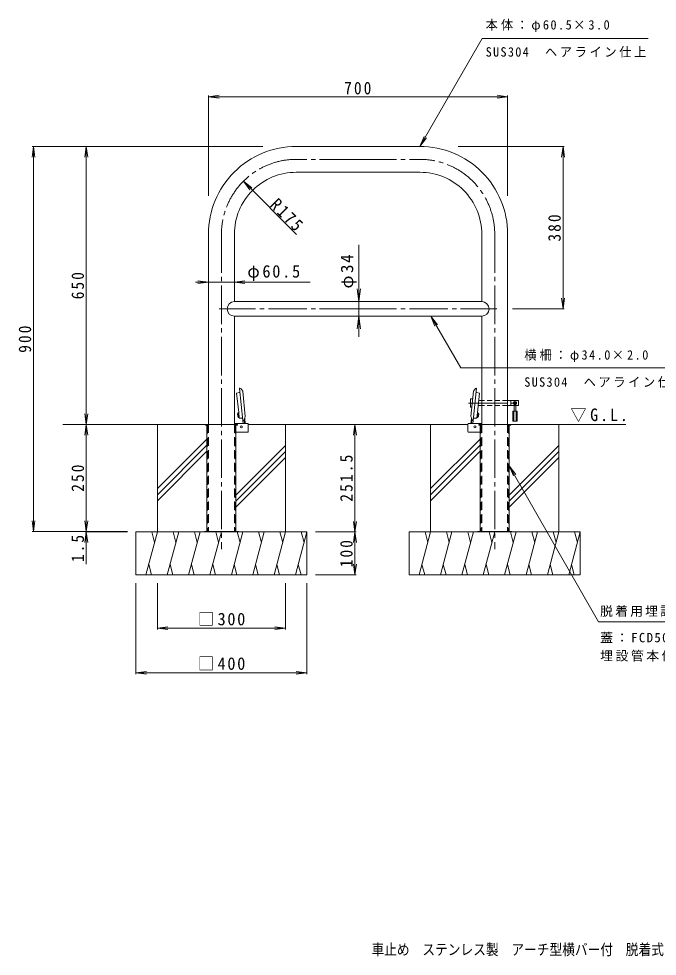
# Model space of a CAD drawing. Units: millimetres, scale not verified. Extents: x -1730 to 1845, y -1370 to 822.
# Drawn here: x -1730 to -236, y -1370 to 822 of the extents above; entities that cross this region are included whole.
import ezdxf
from ezdxf.enums import TextEntityAlignment as Align

# ---------------------------------------------------------------- set-up
doc = ezdxf.new("R2010")
doc.units = ezdxf.units.MM
doc.header["$LTSCALE"] = 10
for name, pattern in [('CHAIN1', [8, 5, -1, 1, -1]), ('CHAIN2', [12, 9, -1, 1, -1]), ('DASHED1', [1.8, 1.2, -0.6]), ('DASHED2', [3, 2, -1])]:
    doc.linetypes.add(name, pattern=pattern)
for name, color, linetype, lineweight in [('C-0', 4, 'Continuous', 9), ('C-1', 7, 'Continuous', 9), ('C-2', 3, 'Continuous', 9), ('C-3', 3, 'DASHED2', 9), ('C-4', 7, 'Continuous', 9), ('C-5', 7, 'Continuous', 9), ('C-6', 2, 'Continuous', 9), ('C-9', 7, 'Continuous', 9), ('C-A', 2, 'Continuous', 9), ('C-B', 2, 'Continuous', 9), ('C-E', 6, 'Continuous', 5)]:
    doc.layers.add(name, color=color, linetype=linetype, lineweight=lineweight)
doc.layers.add('F-F_F-Fﾚｲﾔ', color=2, linetype='Continuous')
doc.styles.add('ＭＳ ゴシック', font='')
doc.styles.get('ＭＳ ゴシック').set_extended_font_data('MS Gothic')

msp = doc.modelspace()

# ---------------------------------------------------------------- linework, layer by layer
at = {"layer": 'C-0', "color": 7, "linetype": 'CHAIN2'}
for p, q in [((-936.38, 493.22), (-1081.13, 493.22)), ((-936.38, 493.22), (-791.63, 493.22)), ((-1256.13, 318.22), (-1256.13, -418.43)), ((-616.63, 318.22), (-616.63, -418.43)), ((-936.38, 143.47), (-1261.31, 143.47)), ((-936.38, 143.47), (-611.45, 143.47)), ((-678.01, -76.53), (-559.41, -76.53))]:
    msp.add_line(p, q, dxfattribs=at)
at = {"layer": 'C-0'}
for p, q in [((-1205.75, -117.73), (-1213.68, -42.34)), ((-1213.43, -42.12), (-1211.04, -42.77)), ((-1211.04, -42.77), (-1206.43, -49.12)), ((-661.72, -42.77), (-666.33, -49.12)), ((-1213.58, -51.64), (-1220.57, -53.28)), ((-1200.22, -108.22), (-1206.43, -49.12)), ((-672.55, -108.22), (-666.33, -49.12)), ((-659.18, -51.64), (-652.19, -53.27)), ((-1200.22, -108.22), (-1201.4, -111.31)), ((-672.55, -108.22), (-671.36, -111.3)), ((-1293.63, -126.53), (-1293.63, -128.03)), ((-1293.63, -126.53), (-1293.63, -128.03)), ((-1293.63, -126.53), (-1218.63, -126.53)), ((-1293.63, -128.03), (-1290.13, -128.03)), ((-1290.13, -128.03), (-1290.13, -376.53)), ((-1222.13, -128.03), (-1222.13, -376.53)), ((-1218.63, -128.03), (-1222.13, -128.03)), ((-1218.63, -126.53), (-1218.63, -128.03)), ((-1207.26, -111.79), (-1214.44, -111.65)), ((-665.5, -111.79), (-658.33, -111.65)), ((-654.13, -126.53), (-654.13, -128.03)), ((-654.13, -126.53), (-654.13, -128.03)), ((-654.13, -126.53), (-579.13, -126.53)), ((-654.13, -128.03), (-650.63, -128.03)), ((-650.63, -128.03), (-650.63, -376.53)), ((-582.63, -128.03), (-582.63, -376.53)), ((-579.13, -128.03), (-582.63, -128.03)), ((-579.13, -126.53), (-579.13, -128.03))]:
    msp.add_line(p, q, dxfattribs=at)
at = {"layer": 'C-0', "linetype": 'DASHED2'}
for p, q in [((-1288.63, -128.03), (-1288.63, -376.53)), ((-1223.63, -128.03), (-1223.63, -376.53)), ((-649.13, -128.03), (-649.13, -376.53)), ((-584.13, -128.03), (-584.13, -376.53))]:
    msp.add_line(p, q, dxfattribs=at)
at = {"layer": 'C-0'}
for points in [[(-667.01, -117.73), (-659.05, -42.04), (-661.72, -42.77)], [(-1220.57, -53.28), (-1215.78, -98.87), (-1215.78, -98.92)], [(-652.19, -53.27), (-656.98, -98.87), (-656.99, -98.92)]]:
    msp.add_lwpolyline(points, dxfattribs=at)
at = {"layer": 'C-0', "color": 7, "linetype": 'CHAIN2'}
for centre, start, end in [((-1081.13, 318.22), 89.99976, 180), ((-791.63, 318.22), 0, 90.00024)]:
    msp.add_arc(centre, 175, start, end, dxfattribs=at)
at = {"layer": 'C-0'}
for centre, radius, start, end in [((-1213.48, -42.32), 0.2, 74.79398, 186), ((-659.28, -42.31), 0.2, 354, 105.20602), ((-1213.81, -50.67), 1, 283.12502, 6), ((-658.95, -50.67), 1, 174, 256.87498), ((-1207.28, -112.79), 1, 6, 88.87498), ((-1205.55, -117.71), 0.2, 186, 297.20602), ((-667.21, -117.71), 0.2, 242.79398, 354), ((-665.48, -112.79), 1, 91.12502, 174)]:
    msp.add_arc(centre, radius, start, end, dxfattribs=at)
at = {"layer": 'C-0', "linetype": 'DASHED2'}
for centre, start, end in [((-1290.13, -128.03), 0, 90), ((-1222.13, -128.03), 90, 180), ((-650.63, -128.03), 0, 90), ((-582.63, -128.03), 90, 180)]:
    msp.add_arc(centre, 1.5, start, end, dxfattribs=at)
at = {"layer": 'C-1', "color": 4}
for p, q in [((-1215.78, -98.92), (-1214.44, -111.65)), ((-656.99, -98.92), (-658.33, -111.65)), ((-1203.31, -116.28), (-1205.46, -117.89)), ((-1201.4, -111.31), (-1203.31, -116.28)), ((-671.36, -111.3), (-669.45, -116.28)), ((-669.45, -116.28), (-667.3, -117.89))]:
    msp.add_line(p, q, dxfattribs=at)
at = {"layer": 'C-1', "color": 3}
for p, q in [((-1194.88, -124.23), (-1225.88, -124.23)), ((-1193.38, -143.23), (-1193.38, -125.73)), ((-679.38, -143.23), (-679.38, -125.73)), ((-677.88, -124.23), (-646.88, -124.23)), ((-1194.88, -144.73), (-1222.13, -144.73)), ((-677.88, -144.73), (-650.63, -144.73))]:
    msp.add_line(p, q, dxfattribs=at)
at = {"layer": 'C-1'}
for p, q in [((-1296.13, -376.53), (-1296.13, -378.03)), ((-1216.13, -376.53), (-1296.13, -376.53)), ((-1268.63, -376.53), (-1268.63, -378.03)), ((-1243.63, -376.53), (-1243.63, -378.03)), ((-1216.13, -376.53), (-1216.13, -378.03)), ((-656.63, -376.53), (-656.63, -378.03)), ((-576.63, -376.53), (-656.63, -376.53)), ((-629.13, -376.53), (-629.13, -378.03)), ((-604.13, -376.53), (-604.13, -378.03)), ((-576.63, -376.53), (-576.63, -378.03))]:
    msp.add_line(p, q, dxfattribs=at)
at = {"layer": 'C-1', "color": 3}
for centre, start, end in [((-1194.88, -125.73), 0, 90), ((-677.88, -125.73), 90, 180), ((-1194.88, -143.23), 270, 0), ((-677.88, -143.23), 180, 270)]:
    msp.add_arc(centre, 1.5, start, end, dxfattribs=at)
at = {"layer": 'C-2'}
for p, q in [((-936.38, 523.47), (-1081.13, 523.47)), ((-936.38, 523.47), (-791.63, 523.47)), ((-936.38, 462.97), (-1081.13, 462.97)), ((-936.38, 462.97), (-791.63, 462.97)), ((-1286.38, 318.22), (-1286.38, -126.53)), ((-1225.88, 318.22), (-1225.88, 160.47)), ((-646.88, 318.22), (-646.88, 160.47)), ((-586.38, 318.22), (-586.38, -126.53)), ((-936.38, 160.47), (-1225.88, 160.47)), ((-936.38, 160.47), (-646.88, 160.47)), ((-936.38, 126.47), (-1225.88, 126.47)), ((-1225.88, 126.47), (-1225.88, -126.53)), ((-936.38, 126.47), (-646.88, 126.47)), ((-646.88, 126.47), (-646.88, -126.53))]:
    msp.add_line(p, q, dxfattribs=at)
for centre, radius, start, end in [((-1081.13, 318.22), 205.25, 89.99977, 180), ((-791.63, 318.22), 205.25, 0, 90.00023), ((-1081.13, 318.22), 144.75, 89.9998, 180), ((-791.63, 318.22), 144.75, 0, 90.0002), ((-1225.88, 143.47), 17, 90, 270), ((-646.88, 143.47), 17, 270, 90)]:
    msp.add_arc(centre, radius, start, end, dxfattribs=at)
at = {"layer": 'C-3'}
for p, q in [((-1286.38, -126.53), (-1286.38, -376.53)), ((-1225.88, -126.53), (-1225.88, -376.53)), ((-646.88, -126.53), (-646.88, -376.53)), ((-586.38, -126.53), (-586.38, -376.53))]:
    msp.add_line(p, q, dxfattribs=at)
at = {"layer": 'C-4'}
for p, q in [((-1286.38, 639.73), (-1261.59, 642.99)), ((-1286.38, 642.73), (-1286.38, 408.14)), ((-1286.38, 639.73), (-586.38, 639.73)), ((-1286.38, 639.73), (-1261.59, 636.46)), ((-586.38, 639.73), (-611.17, 642.99)), ((-586.38, 639.73), (-611.17, 636.46)), ((-586.38, 642.73), (-586.38, 408.14)), ((-1696, 523.47), (-1699.26, 498.69)), ((-1699, 523.47), (-1159.43, 523.47)), ((-1696, 523.47), (-1696, -376.53)), ((-1696, 523.47), (-1692.74, 498.69)), ((-1572.36, 523.47), (-1575.62, 498.69)), ((-1572.36, 523.47), (-1572.36, -126.53)), ((-1572.36, 523.47), (-1569.1, 498.69)), ((-453.83, 523.47), (-702.57, 523.47)), ((-456.83, 523.47), (-460.09, 498.69)), ((-456.83, 143.47), (-456.83, 523.47)), ((-456.83, 523.47), (-453.56, 498.69)), ((-1204.84, 442.01), (-1185, 426.79)), ((-1204.84, 442.01), (-1189.62, 422.17)), ((-1080.14, 317.22), (-1204.84, 442.01)), ((-934.79, 293.05), (-934.79, 78.42)), ((-1048.78, 205.83), (-1316.84, 205.83)), ((-1286.38, 205.83), (-1311.17, 209.09)), ((-1286.38, 205.83), (-1311.17, 202.57)), ((-1286.38, 205.83), (-1286.38, 204.03)), ((-1225.88, 205.83), (-1201.1, 209.09)), ((-1225.88, 205.83), (-1225.88, 204.03)), ((-1225.88, 205.83), (-1201.1, 202.57)), ((-934.79, 160.47), (-938.7, 190.22)), ((-934.79, 160.47), (-930.87, 190.22)), ((-934.79, 160.47), (-931.79, 160.47)), ((-456.83, 143.47), (-460.09, 168.26)), ((-456.83, 143.47), (-453.56, 168.26)), ((-453.83, 143.47), (-575.02, 143.47)), ((-934.79, 126.47), (-938.7, 96.73)), ((-934.79, 126.47), (-931.79, 126.47)), ((-934.79, 126.47), (-930.87, 96.73)), ((-1572.36, -126.53), (-1575.62, -101.74)), ((-1572.36, -126.53), (-1569.1, -101.74)), ((-1572.36, -126.53), (-1575.62, -151.31)), ((-1572.36, -126.53), (-1572.36, -378.03)), ((-1572.36, -126.53), (-1569.1, -151.31)), ((-943.73, -126.53), (-947, -151.32)), ((-943.73, -378.03), (-943.73, -126.53)), ((-943.73, -126.53), (-940.47, -151.32)), ((-1696, -376.53), (-1699.26, -351.74)), ((-1696, -376.53), (-1692.74, -351.74)), ((-1572.36, -376.53), (-1575.62, -351.74)), ((-1572.36, -376.53), (-1575.62, -351.74)), ((-1572.36, -376.53), (-1569.1, -351.74)), ((-1572.36, -376.53), (-1569.1, -351.74)), ((-943.73, -378.03), (-947, -353.24)), ((-943.73, -378.03), (-940.47, -353.24)), ((-1699, -376.53), (-1476.13, -376.53)), ((-1572.36, -378.03), (-1575.62, -402.81)), ((-1575.36, -378.03), (-1476.13, -378.03)), ((-1572.36, -378.03), (-1569.1, -402.81)), ((-1572.36, -378.03), (-1572.36, -452.98)), ((-940.73, -378.03), (-1036.13, -378.03)), ((-943.73, -378.03), (-947, -402.81)), ((-943.73, -478.03), (-943.73, -378.03)), ((-943.73, -378.03), (-940.47, -402.81)), ((-943.73, -478.03), (-947, -453.24)), ((-943.73, -478.03), (-940.47, -453.24)), ((-940.73, -478.03), (-1036.13, -478.03)), ((-1456.13, -710.13), (-1456.13, -498.03)), ((-1406.13, -606.02), (-1406.13, -498.03)), ((-1106.13, -606.02), (-1106.13, -498.03)), ((-1056.13, -710.13), (-1056.13, -498.03)), ((-1406.13, -603.02), (-1381.34, -599.76)), ((-1406.13, -603.02), (-1106.13, -603.02)), ((-1406.13, -603.02), (-1381.34, -606.28)), ((-1106.13, -603.02), (-1130.92, -599.76)), ((-1106.13, -603.02), (-1130.92, -606.28)), ((-1456.13, -707.13), (-1431.34, -703.87)), ((-1456.13, -707.13), (-1056.13, -707.13)), ((-1456.13, -707.13), (-1431.34, -710.39)), ((-1056.13, -707.13), (-1080.92, -703.87)), ((-1056.13, -707.13), (-1080.92, -710.39))]:
    msp.add_line(p, q, dxfattribs=at)
at = {"layer": 'C-5'}
for p, q in [((-791.63, 523.47), (-646.19, 775.39)), ((-646.19, 775.39), (-257.82, 775.4)), ((-791.63, 523.47), (-782.07, 546.57)), ((-791.63, 523.47), (-776.41, 543.31)), ((-766, 126.47), (-756.43, 103.38)), ((-766, 126.47), (-750.78, 106.64)), ((-766, 126.47), (-695.93, 5.87)), ((-695.93, 5.87), (-167.42, 5.87)), ((-582.63, -223.67), (-373.52, -588.46)), ((-582.63, -223.67), (-567.41, -243.5)), ((-582.63, -223.67), (-573.06, -246.77)), ((81.66, -588.46), (-373.52, -588.46))]:
    msp.add_line(p, q, dxfattribs=at)
at = {"layer": 'C-6', "color": 7}
for p, q in [((-673.2, -85.53), (-673.2, -67.53)), ((-672.2, -66.53), (-668.16, -66.53)), ((-670.26, -86.53), (-672.2, -86.53)), ((-646.88, -82.53), (-655.26, -82.53)), ((-646.88, -70.53), (-654, -70.53)), ((-562.2, -70.53), (-586.38, -70.53)), ((-562.2, -82.53), (-586.38, -82.53)), ((-579.2, -70.53), (-579.2, -82.53)), ((-561.2, -71.53), (-561.2, -81.53))]:
    msp.add_line(p, q, dxfattribs=at)
at = {"layer": 'C-6', "color": 7, "linetype": 'DASHED1'}
for p, q in [((-586.38, -70.53), (-646.88, -70.53)), ((-586.38, -82.53), (-646.88, -82.53))]:
    msp.add_line(p, q, dxfattribs=at)
at = {"layer": 'C-6', "color": 7, "linetype": 'CHAIN1'}
msp.add_line((-569.2, -72.01), (-569.2, -81.07), dxfattribs=at)
at = {"layer": 'C-6'}
for p, q in [((-1217.87, -101.91), (-1218.59, -102.79)), ((-1218.59, -102.79), (-1217.39, -102.66)), ((-1218.13, -107.16), (-1218.59, -102.79)), ((-1218.13, -107.16), (-1216.93, -107.04)), ((-1217.25, -107.88), (-1218.13, -107.16)), ((-1217.87, -101.91), (-1217.48, -101.87)), ((-1217.25, -107.88), (-1216.85, -107.84)), ((-655.52, -107.88), (-655.91, -107.83)), ((-654.64, -107.16), (-655.83, -107.04)), ((-655.52, -107.88), (-654.64, -107.16)), ((-654.18, -102.79), (-655.37, -102.66)), ((-654.89, -101.91), (-655.29, -101.87)), ((-654.89, -101.91), (-654.18, -102.79)), ((-654.64, -107.16), (-654.18, -102.79)), ((-1200.24, -124.23), (-1201.56, -111.72)), ((-672.52, -124.23), (-671.2, -111.71))]:
    msp.add_line(p, q, dxfattribs=at)
at = {"layer": 'C-6', "color": 6, "lineweight": 5}
for p, q in [((-1293.63, -126.53), (-1627.37, -126.53)), ((-1193.38, -126.53), (-679.38, -126.53)), ((-586.38, -126.53), (-309.97, -126.53))]:
    msp.add_line(p, q, dxfattribs=at)
at = {"layer": 'C-6', "color": 7}
for centre, radius, start, end in [((-672.2, -67.53), 1, 90, 180), ((-672.2, -85.53), 1, 180, 270), ((-569.2, -76.53), 3.5, 310.00473, 229.99223), ((-562.2, -71.53), 1, 0, 90), ((-562.2, -81.53), 1, 270, 0)]:
    msp.add_arc(centre, radius, start, end, dxfattribs=at)
at = {"layer": 'C-9'}
for p, q in [((-1205.07, -124.23), (-1205.75, -117.73)), ((-1201.85, -124.23), (-1202.82, -115)), ((-670.91, -124.23), (-669.94, -115)), ((-667.69, -124.23), (-667.01, -117.73))]:
    msp.add_line(p, q, dxfattribs=at)
at = {"layer": 'C-A'}
for p, q in [((-571.45, -77.78), (-571.45, -95.53)), ((-566.95, -77.78), (-566.95, -95.53)), ((-574.2, -95.53), (-574.2, -119.03)), ((-574.2, -95.53), (-564.2, -95.53)), ((-571.95, -95.53), (-571.95, -119.03)), ((-566.45, -95.53), (-566.45, -119.03)), ((-564.2, -95.53), (-564.2, -119.03)), ((-574.2, -119.03), (-564.2, -119.03))]:
    msp.add_line(p, q, dxfattribs=at)
msp.add_arc((-569.2, -77.78), 2.25, 0, 180, dxfattribs=at)
at = {"layer": 'C-B'}
for p, q in [((-1217.69, -99.88), (-1217.33, -99.09)), ((-1217.69, -99.88), (-1216.64, -109.82)), ((-1217.33, -99.09), (-1215.78, -98.92)), ((-655.43, -99.09), (-656.99, -98.92)), ((-655.08, -99.88), (-656.12, -109.82)), ((-655.08, -99.88), (-655.43, -99.09)), ((-1216.64, -109.82), (-1216.13, -110.52)), ((-1216.13, -110.52), (-1214.57, -110.36)), ((-656.63, -110.52), (-658.19, -110.36)), ((-656.12, -109.82), (-656.63, -110.52))]:
    msp.add_line(p, q, dxfattribs=at)
at = {"layer": 'C-E'}
for p, q in [((-1490.35, -126.53), (-1293.63, -126.53)), ((-1406.13, -378.03), (-1406.13, -126.53)), ((-1193.38, -126.53), (-1022.73, -126.53)), ((-1106.13, -378.03), (-1106.13, -126.53)), ((-850.85, -126.53), (-679.38, -126.53)), ((-766.63, -378.03), (-766.63, -126.53)), ((-579.13, -126.53), (-383.23, -126.53)), ((-466.63, -378.03), (-466.63, -126.53)), ((-1290.13, -160.72), (-1406.13, -276.72)), ((-1290.13, -174.86), (-1406.13, -290.86)), ((-650.63, -160.72), (-766.63, -276.72)), ((-650.63, -174.86), (-766.63, -290.86)), ((-1290.13, -189), (-1406.13, -305)), ((-1106.13, -175.6), (-1222.13, -291.6)), ((-1106.13, -189.74), (-1222.13, -305.74)), ((-650.63, -189), (-766.63, -305)), ((-466.63, -175.6), (-582.63, -291.6)), ((-466.63, -189.74), (-582.63, -305.74)), ((-1106.13, -203.89), (-1222.13, -319.89)), ((-466.63, -203.88), (-582.63, -319.88)), ((-1456.13, -378.03), (-1056.13, -378.03)), ((-1456.13, -478.03), (-1456.13, -378.03)), ((-1406.13, -378.03), (-1432.93, -478.03)), ((-1419.18, -378.03), (-1412.66, -402.38)), ((-1356.13, -378.03), (-1382.93, -478.03)), ((-1369.18, -378.03), (-1362.66, -402.38)), ((-1306.13, -378.03), (-1332.93, -478.03)), ((-1319.18, -378.03), (-1312.66, -402.38)), ((-1256.13, -378.03), (-1282.93, -478.03)), ((-1269.18, -378.03), (-1262.66, -402.38)), ((-1206.13, -378.03), (-1232.93, -478.03)), ((-1219.18, -378.03), (-1212.66, -402.38)), ((-1156.13, -378.03), (-1182.93, -478.03)), ((-1169.18, -378.03), (-1162.66, -402.38)), ((-1106.13, -378.03), (-1132.93, -478.03)), ((-1119.18, -378.03), (-1112.66, -402.38)), ((-1056.13, -378.03), (-1082.93, -478.03)), ((-1069.18, -378.03), (-1062.66, -402.38)), ((-1056.13, -478.03), (-1056.13, -378.03)), ((-816.63, -378.03), (-416.63, -378.03)), ((-816.63, -478.03), (-816.63, -378.03)), ((-766.63, -378.03), (-793.43, -478.03)), ((-779.68, -378.03), (-773.16, -402.38)), ((-716.63, -378.03), (-743.43, -478.03)), ((-729.68, -378.03), (-723.16, -402.38)), ((-666.63, -378.03), (-693.43, -478.03)), ((-679.68, -378.03), (-673.16, -402.38)), ((-616.63, -378.03), (-643.43, -478.03)), ((-629.68, -378.03), (-623.16, -402.38)), ((-566.63, -378.03), (-593.43, -478.03)), ((-579.68, -378.03), (-573.16, -402.38)), ((-516.63, -378.03), (-543.43, -478.03)), ((-529.68, -378.03), (-523.16, -402.38)), ((-466.63, -378.03), (-493.43, -478.03)), ((-479.68, -378.03), (-473.16, -402.38)), ((-416.63, -378.03), (-443.43, -478.03)), ((-429.68, -378.03), (-423.16, -402.38)), ((-416.63, -478.03), (-416.63, -378.03)), ((-1419.88, -478.03), (-1426.4, -453.68)), ((-1369.88, -478.03), (-1376.4, -453.68)), ((-1319.88, -478.03), (-1326.4, -453.68)), ((-1269.88, -478.03), (-1276.4, -453.68)), ((-1219.88, -478.03), (-1226.4, -453.68)), ((-1169.88, -478.03), (-1176.4, -453.68)), ((-1119.88, -478.03), (-1126.4, -453.68)), ((-1069.88, -478.03), (-1076.4, -453.68)), ((-780.38, -478.03), (-786.9, -453.68)), ((-730.38, -478.03), (-736.9, -453.68)), ((-680.38, -478.03), (-686.9, -453.68)), ((-630.38, -478.03), (-636.9, -453.68)), ((-580.38, -478.03), (-586.9, -453.68)), ((-530.38, -478.03), (-536.9, -453.68)), ((-480.38, -478.03), (-486.9, -453.68)), ((-430.38, -478.03), (-436.9, -453.68)), ((-1456.13, -478.03), (-1056.13, -478.03)), ((-816.63, -478.03), (-416.63, -478.03))]:
    msp.add_line(p, q, dxfattribs=at)
at = {"layer": 'C-E', "color": 4, "lineweight": 9}
for centre in [(-1209.78, -132.03), (-662.98, -132.03)]:
    msp.add_circle(centre, 2.5, dxfattribs=at)

# ---------------------------------------------------------------- texts
at = {"layer": 'C-4', "color": 2, "char_height": 29.33, "attachment_point": 7, "style": 'ＭＳ ゴシック'}
for s, insert in [('\\T1.27;\\W0.9;700', (-968.88, 644.73)), ('\\T1.22;\\W0.95;φ60.5', (-1195.42, 208.83)), ('\\T1.21;\\W0.95;□300', (-1311.13, -597.02)), ('\\T1.21;\\W0.95;□400', (-1311.13, -701.13))]:
    msp.add_mtext(s, dxfattribs=dict(at, insert=insert))
for s, insert, rotation in [('\\T1.28;\\W0.9;R175', (-1144.81, 384.01), 315), ('\\T1.27;\\W0.9;380', (-461.83, 300.97), 90), ('\\T1.19;φ34', (-939.79, 191.26), 90), ('\\T1.27;\\W0.9;650', (-1577.36, 165.97), 90), ('\\T1.27;\\W0.9;900', (-1701, 40.97), 90), ('\\T1.28;\\W0.9;251.5', (-948.73, -307.28), 90), ('\\T1.27;\\W0.9;250', (-1577.36, -284.03), 90), ('\\T1.27;\\W0.9;1.5', (-1577.36, -448.45), 90), ('\\T1.27;\\W0.9;100', (-948.73, -460.53), 90)]:
    msp.add_mtext(s, dxfattribs=dict(at, insert=insert, rotation=rotation))
at = {"layer": 'C-5', "char_height": 21.99, "attachment_point": 7, "style": 'ＭＳ ゴシック'}
for s, insert in [('\\T1.25;\\W0.95;本体：φ60.5×3.0', (-637.82, 790.79)), ('\\T1.22;\\W0.95;SUS304\u3000ヘアライン仕上', (-637.82, 731.05)), ('\\T1.25;\\W0.95;横柵：φ34.0×2.0', (-547.42, 19.02)), ('\\T1.22;\\W0.95;SUS304\u3000ヘアライン仕上', (-547.42, -40.72)), ('\\T1.17;脱着用埋設管', (-369.95, -576.6)), ('\\T1.21;蓋：FCD500\u3000溶融亜鉛めっき', (-369.95, -638.38)), ('\\T1.2;埋設管本体：SUS', (-369.95, -680.93))]:
    msp.add_mtext(s, dxfattribs=dict(at, insert=insert))
at = {"layer": 'C-5', "color": 2, "insert": (-439.71, -121.3), "char_height": 29.33, "attachment_point": 7, "style": 'ＭＳ ゴシック'}
msp.add_mtext('\\T1.22;\\W0.95;▽G.L.', dxfattribs=at)
at = {"layer": 'F-F_F-Fﾚｲﾔ', "style": 'ＭＳ ゴシック', "width": 0.85}
msp.add_text('車止め\u3000ステンレス製\u3000アーチ型横バー付\u3000脱着式\u3000鋳鉄製蓋\u3000鍵付\u3000ＹＡＷ６Ｌ７－ＨＤＬ', height=25.66, dxfattribs=at).set_placement((-905, -1374.79), align=Align.BOTTOM_LEFT)

doc.saveas('drawing.dxf')
